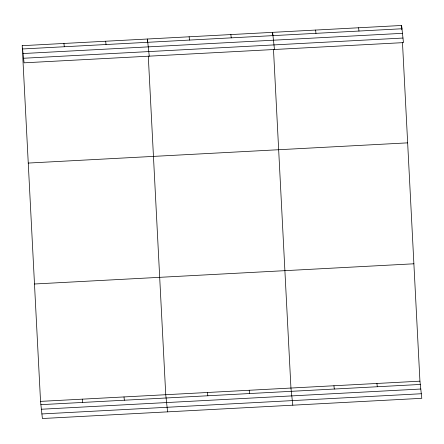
<?xml version="1.0" encoding="UTF-8"?>
<svg xmlns="http://www.w3.org/2000/svg" width="444" height="444" viewBox="0 0 444 444"><rect width="100%" height="100%" fill="white"/><g stroke="black" fill="none" stroke-linecap="round" stroke-linejoin="round"><path stroke-width="0.67" d="M22.2 45.682L401.604 25.48L403.463 42.618L24.065 62.826L22.2 45.682L40.537 401.382L42.396 418.52L421.8 398.318L419.935 381.174L402.486 42.641M22.555 48.968L401.959 28.76M23.055 53.541L402.458 33.333M23.565 58.253L402.969 38.045M28.25 163.065L407.653 142.857M34.482 283.999L413.886 263.797M40.537 401.382L419.935 381.174M40.892 404.662L420.296 384.454M41.386 409.235L420.79 389.027M41.903 413.947L421.301 393.739M358.602 27.767L358.963 31.047M376.939 383.466L377.295 386.746M315.606 30.059L315.962 33.339M333.938 385.753L334.299 389.033M274.47 49.489L272.605 32.351L272.783 35.781M292.801 405.183L290.942 388.045L273.493 49.512M230.874 34.571L231.23 37.851M249.206 390.265L249.561 393.545M189.138 36.797L189.494 40.077M207.47 392.49L207.831 395.771M149.267 56.16L147.402 39.017L147.58 42.446M167.599 411.854L165.74 394.71L148.285 56.177M105.666 41.236L106.027 44.522M124.004 396.936L124.359 400.216M63.936 43.462L64.291 46.742M82.268 399.156L82.623 402.436M401.604 25.48L401.814 29.598"/></g></svg>
